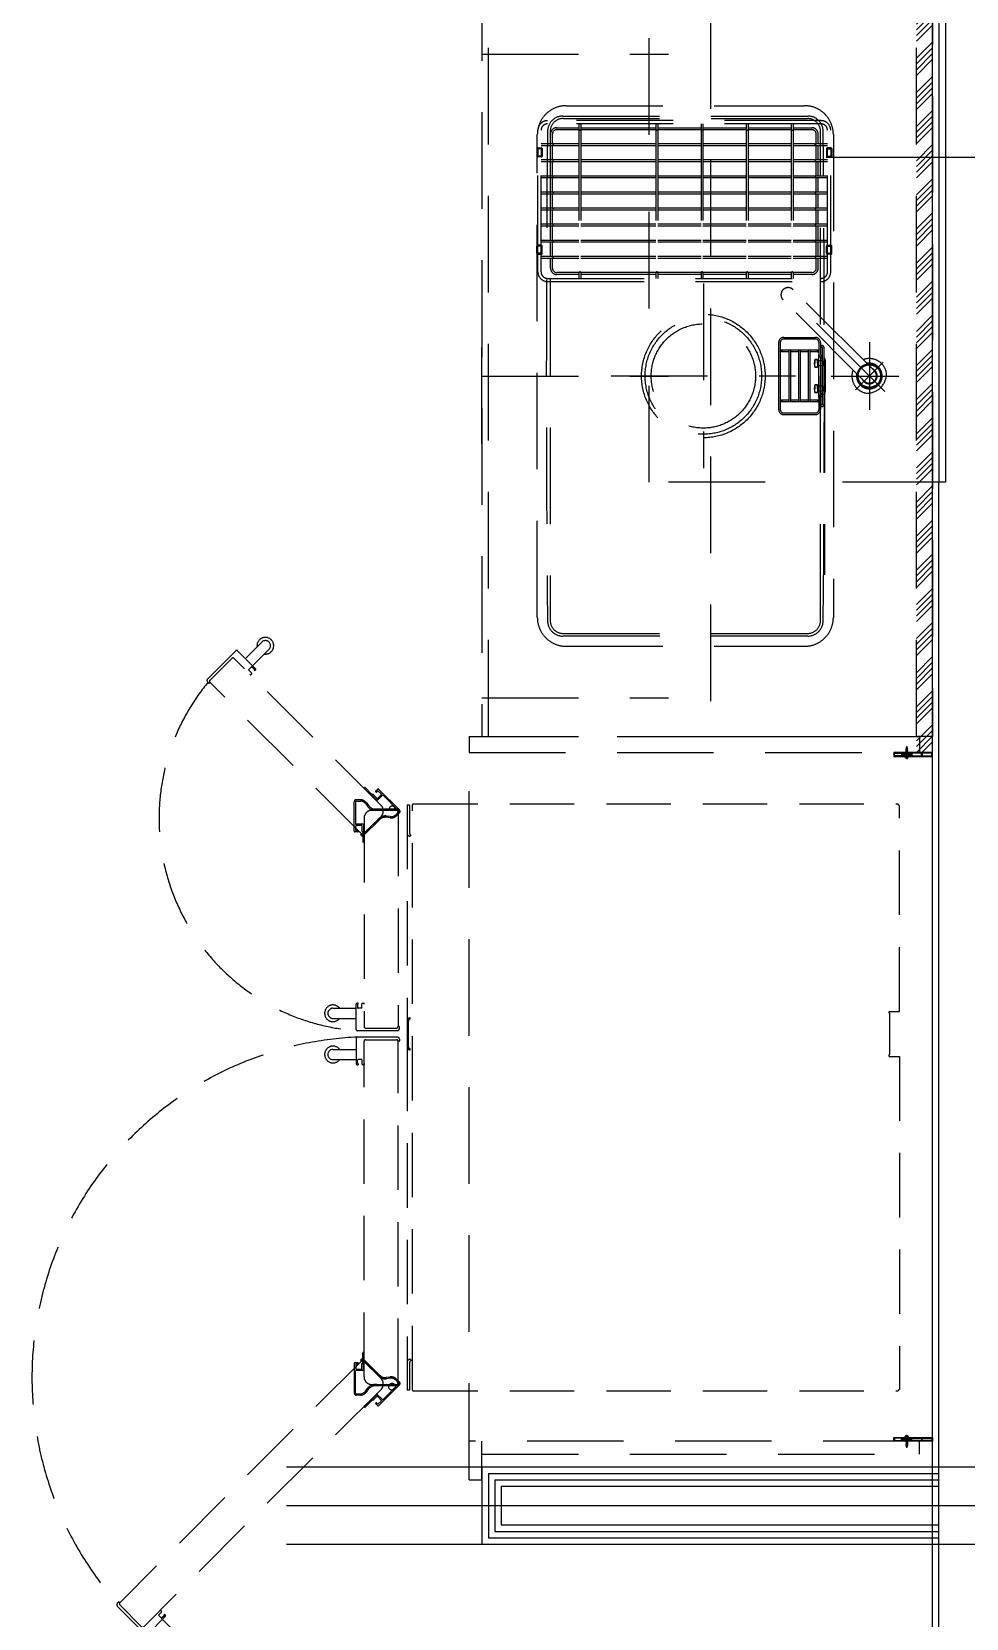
# Model space of a CAD drawing. Header units: millimetres. Extents: x 7294529 to 7346664, y 234399 to 276449.
# Drawn here: x 7304605 to 7306057, y 248739 to 251204 of the extents above; entities that cross this region are included whole.
import ezdxf
from ezdxf.xclip import XClip

# ---------------------------------------------------------------- set-up
doc = ezdxf.new("R2010")
doc.units = ezdxf.units.MM
doc.header["$LTSCALE"] = 100
doc.header["$XCLIPFRAME"] = 2
for name, pattern in [('C-303-L-TF_39B+59C$0$CEN', [62, 60, -1, 0, -1]), ('ST-DASH', [2.7, 1.5, -1.2]), ('U-39B-EX$0$( Hidden )', [0.375, 0.25, -0.125]), ('U-39B-EX$0$CEN', [62, 60, -1, 0, -1]), ('U-39B-EX$0$HID', [2.3, 1.5, -0.8])]:
    doc.linetypes.add(name, pattern=pattern)
for name, color, linetype in [('BP', 7, 'Continuous'), ('C-303-L-TF_39B+59C$0$CEN', 1, 'C-303-L-TF_39B+59C$0$CEN'), ('U-39B-EX$0$CEN', 1, 'U-39B-EX$0$CEN'), ('U-39B-EX$0$CON', 2, 'Continuous'), ('U-39B-EX$0$F-주방가구', 6, 'Continuous'), ('U-39B-EX$0$FIN', 5, 'Continuous'), ('U-39B-EX$0$FUR_미설치가구', 8, 'U-39B-EX$0$HID'), ('U-39B-EX$0$INSUL_line', 8, 'Continuous'), ('결로방지', 4, 'ST-DASH')]:
    doc.layers.add(name, color=color, linetype=linetype)
doc.layers.add('U-39B-EX$0$MC', color=152, linetype='Continuous', plot=False)

# ---------------------------------------------------------------- blocks, each defined once
blk = doc.blocks.new('U-39B-EX$0$냉장고장_1')
at = {"layer": 'U-39B-EX$0$FUR_미설치가구', "linetype": 'U-39B-EX$0$HID'}
h = blk.add_hatch(dxfattribs=at)
h.set_pattern_fill('ANSI31', color=256, scale=0.1)
h.set_pattern_definition([(45, (-228668.6153, 127817.1175), (-0.22450640303, 0.22450640303), [])])
h.paths.add_polyline_path([(720, -31), (720, -25), (660, -25), (660, -31)])
h.paths.add_polyline_path([(672, -30), (661, -30), (661, -26), (672, -26)], flags=16)
h.paths.add_polyline_path([(688, -26), (703, -26), (703, -30), (688, -30)], flags=16)
h.paths.add_polyline_path([(704, -26), (719, -26), (719, -30), (704, -30)], flags=16)
h = blk.add_hatch(dxfattribs=at)
h.set_pattern_fill('ANSI31', color=256, scale=0.1)
h.set_pattern_definition([(45, (-362969.9682, -448381.24363), (-0.22450640303, 0.22450640303), [])])
h.paths.add_polyline_path([(660, -1089), (660, -1095), (720, -1095), (720, -1089)])
h.paths.add_polyline_path([(672, -1094), (661, -1094), (661, -1090), (672, -1090)], flags=16)
h.paths.add_polyline_path([(688, -1090), (703, -1090), (703, -1094), (688, -1094)], flags=16)
h.paths.add_polyline_path([(704, -1090), (719, -1090), (719, -1094), (704, -1094)], flags=16)
for p, q in [((0, 0), (700, 0)), ((0, 0), (0, -25)), ((700, 0), (700, -25)), ((678.5, -20.8), (681.6, -19.8)), ((679, -20.3), (678.5, -20.8)), ((678.5, -21.7), (681.5, -20.7)), ((678.5, -20.8), (679, -20.9)), ((679, -21.2), (678.5, -21.7)), ((678.5, -22.5), (681.5, -21.6)), ((678.5, -21.7), (679, -21.8)), ((679, -22.1), (678.5, -22.5)), ((678.5, -22.5), (679, -22.7)), ((678.5, -23.5), (681.5, -22.5)), ((679, -23), (678.5, -23.5)), ((678.5, -23.5), (679, -23.6)), ((678.5, -24.4), (681.5, -23.5)), ((679, -23.9), (678.5, -24.4)), ((678.5, -24.4), (679, -24.5)), ((678.5, -25.4), (681.5, -24.4)), ((678.6, -18.9), (681.3, -18)), ((679.1, -18.5), (678.6, -18.9)), ((678.6, -18.9), (679.1, -19.1)), ((678.6, -19.8), (681.6, -18.9)), ((679.1, -19.4), (678.6, -19.8)), ((678.6, -19.8), (679, -20)), ((678.9, -18.1), (681, -17.1)), ((679.4, -17.6), (678.9, -18.1)), ((678.9, -18.1), (679.2, -18.2)), ((679, -20.9), (681, -20.3)), ((679, -21.2), (681, -20.6)), ((679, -21.2), (679, -20.9)), ((679, -21.8), (681, -21.2)), ((679, -22.1), (681, -21.4)), ((679, -22.1), (679, -21.8)), ((679, -22.7), (681, -22)), ((679, -23), (681, -22.4)), ((679, -23), (679, -22.7)), ((679, -23.6), (681, -23)), ((679, -23.9), (681, -23.3)), ((679, -23.9), (679, -23.6)), ((679, -24.5), (681, -23.9)), ((679, -24.9), (681, -24.3)), ((679, -24.9), (679, -24.5)), ((679.1, -18.5), (680.8, -17.8)), ((679.2, -18.2), (679.1, -18.5)), ((679.1, -19.1), (681.1, -18.4)), ((679.1, -18.8), (679.1, -18.5)), ((679.1, -19.4), (681.1, -18.7)), ((679.1, -19.4), (679.1, -19.1)), ((679, -20), (681.1, -19.3)), ((679, -20.3), (681.1, -19.7)), ((679, -20.3), (679, -20)), ((679.2, -17.2), (680.6, -16.3)), ((679.6, -16.8), (679.2, -17.2)), ((679.2, -17.2), (679.5, -17.3)), ((679.2, -18.2), (680.7, -17.5)), ((679.4, -17.6), (680.5, -16.9)), ((679.5, -17.3), (679.4, -17.6)), ((679.5, -17.3), (680.3, -16.7)), ((679.6, -16.8), (680.1, -16.1)), ((680.1, -16), (679.9, -16.4)), ((680.1, -15), (680, -35)), ((680.1, -16), (680.1, -16.1)), ((680.1, -16.1), (680.6, -16.3)), ((680.6, -16.3), (680.3, -16.7)), ((680.3, -16.7), (680.5, -17)), ((680.5, -16.9), (681, -17.1)), ((681, -17.1), (680.7, -17.5)), ((680.7, -17.6), (680.8, -17.8)), ((680.8, -17.8), (681.3, -18)), ((681, -20.6), (681, -20.3)), ((681, -20.6), (681.5, -20.7)), ((681.5, -20.7), (681, -21.2)), ((681, -21.4), (681, -21.2)), ((681, -21.4), (681.5, -21.6)), ((681.5, -21.6), (681, -22)), ((681, -22.4), (681, -22)), ((681, -22.4), (681.5, -22.5)), ((681.5, -22.5), (681, -23)), ((681, -23.3), (681, -23)), ((681, -23.3), (681.5, -23.5)), ((681.5, -23.5), (681, -23.9)), ((681, -24.3), (681, -23.9)), ((681, -24.3), (681.5, -24.4)), ((681.5, -24.4), (681, -24.9)), ((681.3, -18), (681.1, -18.4)), ((681.1, -18.7), (681.1, -18.4)), ((681.1, -18.7), (681.6, -18.9)), ((681.6, -18.9), (681.1, -19.3)), ((681.1, -19.7), (681.1, -19.3)), ((681.1, -19.7), (681.6, -19.8)), ((681.6, -19.8), (681, -20.3)), ((0, -25), (700, -25)), ((0, -1155), (0, -25)), ((676.5, -31.3), (676.5, -31)), ((683.5, -31), (676.5, -31)), ((683.3, -31.5), (676.7, -31.5)), ((679, -24.9), (678.5, -25.4)), ((678.5, -25.4), (679, -25.5)), ((678.5, -26.3), (681.5, -25.4)), ((679, -25.9), (678.5, -26.3)), ((678.5, -26.3), (679, -26.5)), ((678.5, -27.3), (681.5, -26.3)), ((679, -26.8), (678.5, -27.3)), ((678.5, -27.3), (679, -27.4)), ((678.5, -28.2), (681.5, -27.3)), ((679, -27.8), (678.5, -28.2)), ((678.5, -28.2), (679, -28.4)), ((681.5, -28.5), (678.5, -28.5)), ((678.5, -31), (678.5, -28.5)), ((679, -25.5), (681, -24.9)), ((679, -25.9), (681, -25.2)), ((679, -25.9), (679, -25.5)), ((679, -26.5), (681, -25.8)), ((679, -26.8), (681, -26.2)), ((679, -26.8), (679, -26.5)), ((679, -27.4), (681, -26.8)), ((679, -27.8), (681, -27.1)), ((679, -27.8), (679, -27.4)), ((679, -28.4), (681, -27.7)), ((679, -28.5), (681, -27.9)), ((679, -28.5), (679, -28.4)), ((680.2, -32.8), (679.8, -32.8)), ((679.8, -33.5), (679.8, -32.8)), ((680, -28.5), (681.5, -28)), ((680.2, -33.5), (680.2, -32.8)), ((681, -25.2), (681, -24.9)), ((681, -25.2), (681.5, -25.4)), ((681.5, -25.4), (681, -25.8)), ((681, -26.2), (681, -25.8)), ((681, -26.2), (681.5, -26.3)), ((681.5, -26.3), (681, -26.8)), ((681, -27.1), (681, -26.8)), ((681, -27.1), (681.5, -27.3)), ((681.5, -27.3), (681, -27.7)), ((681, -27.9), (681, -27.7)), ((681, -27.9), (681.5, -28)), ((681.5, -28), (681, -28.5)), ((681, -28.5), (681, -28.5)), ((681.5, -31), (681.5, -28.5)), ((683.5, -31.3), (683.5, -31)), ((700, -1095), (0, -1095)), ((20, -1155), (20, -1095)), ((676.5, -1088.7), (676.5, -1089)), ((683.5, -1089), (676.5, -1089)), ((683.3, -1088.5), (676.7, -1088.5)), ((678.5, -1089), (678.5, -1091.5)), ((681.5, -1091.5), (678.5, -1091.5)), ((678.5, -1091.8), (679, -1091.6)), ((679, -1092.2), (678.5, -1091.8)), ((678.5, -1091.8), (681.5, -1092.7)), ((678.5, -1092.7), (679, -1092.6)), ((679, -1093.2), (678.5, -1092.7)), ((678.5, -1092.7), (681.5, -1093.7)), ((678.5, -1093.7), (679, -1093.5)), ((679, -1094.1), (678.5, -1093.7)), ((678.5, -1093.7), (681.5, -1094.6)), ((678.5, -1094.6), (679, -1094.5)), ((679, -1095.1), (678.5, -1094.6)), ((678.5, -1094.6), (681.5, -1095.6)), ((678.5, -1095.6), (679, -1095.5)), ((679, -1096.1), (678.5, -1095.6)), ((678.5, -1095.6), (681.5, -1096.5)), ((678.5, -1096.5), (679, -1096.4)), ((679, -1097), (678.5, -1096.5)), ((678.5, -1096.5), (681.5, -1097.5)), ((678.5, -1097.5), (679, -1097.3)), ((679, -1097.9), (678.5, -1097.5)), ((678.5, -1097.5), (681.5, -1098.4)), ((678.5, -1098.3), (679, -1098.2)), ((679, -1098.8), (678.5, -1098.3)), ((678.5, -1098.3), (681.5, -1099.3)), ((678.5, -1099.2), (679, -1099.1)), ((679, -1099.7), (678.5, -1099.2)), ((678.5, -1099.2), (681.5, -1100.2)), ((678.5, -1100.2), (679, -1100)), ((679, -1100.6), (678.5, -1100.2)), ((678.5, -1100.2), (681.5, -1101.1)), ((678.5, -1101.1), (679, -1100.9)), ((679, -1101.5), (678.5, -1101.1)), ((678.5, -1101.1), (681.3, -1102)), ((678.9, -1101.9), (679.2, -1101.8)), ((679.4, -1102.4), (678.9, -1101.9)), ((678.9, -1101.9), (681, -1102.9)), ((679, -1091.5), (681, -1092.1)), ((679, -1091.5), (679, -1091.6)), ((679, -1091.6), (681, -1092.3)), ((679, -1092.2), (679, -1092.6)), ((679, -1092.2), (681, -1092.9)), ((679, -1092.6), (681, -1093.2)), ((679, -1093.2), (679, -1093.5)), ((679, -1093.2), (681, -1093.8)), ((679, -1093.5), (681, -1094.2)), ((679, -1094.1), (679, -1094.5)), ((679, -1094.1), (681, -1094.8)), ((679, -1094.5), (681, -1095.1)), ((679, -1095.1), (679, -1095.5)), ((679, -1095.1), (681, -1095.7)), ((679, -1095.5), (681, -1096.1)), ((679, -1096.1), (679, -1096.4)), ((679, -1096.1), (681, -1096.7)), ((679, -1096.4), (681, -1097)), ((679, -1097), (679, -1097.3)), ((679, -1097), (681, -1097.6)), ((679, -1097.3), (681, -1098)), ((679, -1097.9), (681, -1098.6)), ((679, -1097.9), (679, -1098.2)), ((679, -1098.2), (681, -1098.8)), ((679, -1098.8), (679, -1099.1)), ((679, -1098.8), (681, -1099.4)), ((679, -1099.1), (681, -1099.7)), ((679, -1099.7), (679, -1100)), ((679, -1099.7), (681, -1100.3)), ((679, -1100), (681, -1100.7)), ((679, -1100.6), (679, -1100.9)), ((679, -1100.6), (681, -1101.3)), ((679, -1100.9), (681, -1101.6)), ((679, -1101.2), (679, -1101.5)), ((679.2, -1101.8), (679, -1101.5)), ((679, -1101.5), (680.8, -1102.2)), ((679.2, -1101.8), (680.7, -1102.5)), ((679.2, -1102.8), (679.5, -1102.7)), ((679.6, -1103.2), (679.2, -1102.8)), ((679.2, -1102.8), (680.6, -1103.7)), ((679.5, -1102.7), (679.4, -1102.4)), ((679.4, -1102.4), (680.5, -1103.1)), ((679.5, -1102.7), (680.3, -1103.3)), ((679.6, -1103.2), (680.1, -1103.9)), ((679.8, -1086.5), (679.8, -1087.2)), ((680.2, -1087.2), (679.8, -1087.2)), ((680.1, -1104), (679.9, -1103.6)), ((680.1, -1105), (680, -1085)), ((680, -1091.5), (681.5, -1092)), ((680.1, -1103.9), (680.6, -1103.7)), ((680.1, -1104), (680.1, -1103.9)), ((680.2, -1086.5), (680.2, -1087.2)), ((680.3, -1103.3), (680.4, -1103)), ((680.6, -1103.7), (680.3, -1103.3)), ((680.5, -1103.1), (681, -1102.9)), ((680.7, -1102.4), (680.8, -1102.2)), ((681, -1102.9), (680.7, -1102.5)), ((680.8, -1102.2), (681.3, -1102)), ((681.5, -1092), (681, -1091.5)), ((681, -1091.5), (681, -1091.5)), ((681, -1092.1), (681.5, -1092)), ((681, -1092.1), (681, -1092.3)), ((681.5, -1092.7), (681, -1092.3)), ((681, -1092.9), (681.5, -1092.7)), ((681, -1092.9), (681, -1093.2)), ((681.5, -1093.7), (681, -1093.2)), ((681, -1093.8), (681.5, -1093.7)), ((681, -1093.8), (681, -1094.2)), ((681.5, -1094.6), (681, -1094.2)), ((681, -1094.8), (681.5, -1094.6)), ((681, -1094.8), (681, -1095.1)), ((681.5, -1095.6), (681, -1095.1)), ((681, -1095.7), (681.5, -1095.6)), ((681, -1095.7), (681, -1096.1)), ((681.5, -1096.5), (681, -1096.1)), ((681, -1096.7), (681.5, -1096.5)), ((681, -1096.7), (681, -1097)), ((681.5, -1097.5), (681, -1097)), ((681, -1097.6), (681.5, -1097.5)), ((681, -1097.6), (681, -1098)), ((681.5, -1098.4), (681, -1098)), ((681, -1098.6), (681.5, -1098.4)), ((681, -1098.6), (681, -1098.8)), ((681.5, -1099.3), (681, -1098.8)), ((681, -1099.4), (681.5, -1099.3)), ((681, -1099.4), (681, -1099.7)), ((681.5, -1100.2), (681, -1099.7)), ((681, -1100.3), (681.5, -1100.2)), ((681, -1100.3), (681, -1100.7)), ((681.5, -1101.1), (681, -1100.7)), ((681, -1101.3), (681.5, -1101.1)), ((681, -1101.3), (681, -1101.6)), ((681.3, -1102), (681, -1101.6)), ((681.5, -1089), (681.5, -1091.5)), ((683.5, -1088.7), (683.5, -1089)), ((700, -1115), (700, -1095)), ((20, -1115), (700, -1115)), ((0, -1155), (20, -1155))]:
    blk.add_line(p, q, dxfattribs=at)
at = {"layer": 'U-39B-EX$0$FUR_미설치가구', "linetype": 'U-39B-EX$0$HID', "elevation": 0}
for points in [[(660, -31), (720, -31), (720, -25), (660, -25)], [(661, -26), (672, -26), (672, -30), (661, -30)], [(688, -30), (703, -30), (703, -26), (688, -26)], [(704, -30), (719, -30), (719, -26), (704, -26)], [(660, -1089), (720, -1089), (720, -1095), (660, -1095)], [(661, -1094), (672, -1094), (672, -1090), (661, -1090)], [(688, -1090), (703, -1090), (703, -1094), (688, -1094)], [(704, -1090), (719, -1090), (719, -1094), (704, -1094)]]:
    blk.add_lwpolyline(points, close=True, dxfattribs=at)
at = {"layer": 'U-39B-EX$0$FUR_미설치가구', "linetype": 'U-39B-EX$0$HID'}
for centre, radius, start, end in [((676.7, -31.3), 0.2, 179.766, 269.766), ((680, -30.3), 3.25, 202.3858, 337.1461), ((683.3, -31.3), 0.2, 269.766, 359.766), ((676.7, -1088.7), 0.2, 90.234, 180.234), ((680, -1089.7), 3.25, 22.8539, 157.6142), ((683.3, -1088.7), 0.2, 0.234, 90.234)]:
    blk.add_arc(centre, radius, start, end, dxfattribs=at)
blk = doc.blocks.new('U-39B-EX$0$냉장고_1')
at = {"layer": 'U-39B-EX$0$F-주방가구', "color": 8, "linetype": 'U-39B-EX$0$( Hidden )', "ltscale": 4}
for p, q in [((-991.1, 643.8), (-1016.5, 618.3)), ((-1075.3, 586.4), (-1031.4, 630.3)), ((-1037.6, 618.5), (-1071.4, 584.7)), ((-805.6, 390), (-1034.1, 618.5)), ((-1028.6, 630.3), (-1001, 602.8)), ((-979.8, 632.5), (-1005.2, 607)), ((-1011.5, 600.8), (-1007.4, 604.9)), ((-1011.5, 600.5), (-1006.7, 595.8)), ((-1009.7, 594.1), (-1008.3, 592.7)), ((-1006.9, 594.1), (-1007.9, 593)), ((-1006.7, 595.6), (-1006.9, 594.1)), ((-1002.4, 601.3), (-1006, 604.9)), ((-1002.8, 601), (-1002.4, 601.4)), ((-1002.8, 601), (-1002.7, 601)), ((-1002.8, 600.3), (-1001.8, 599.4)), ((-1001, 599.9), (-1001.6, 599.4)), ((-1075.3, 582.2), (-1073.2, 580.1)), ((-1072.5, 580.1), (-1071.8, 580.8)), ((-836.2, 345.9), (-1071.4, 581.1)), ((-847.3, 349.8), (-847.3, 395.8)), ((-845.3, 395.8), (-845.3, 361.3)), ((-837.8, 398.8), (-844.3, 398.8)), ((-844.3, 396.8), (-837.8, 396.8)), ((-831.9, 416.9), (-831.1, 417.6)), ((-822.2, 406.6), (-831.9, 416.2)), ((-820.9, 408.1), (-830.4, 417.6)), ((-819.6, 406.8), (-821, 408.2)), ((-820.8, 406), (-820.6, 406)), ((-812.8, 398.6), (-819.9, 405.7)), ((-818.1, 407), (-819.6, 406.8)), ((-811.6, 400.7), (-817.9, 406.9)), ((-813.6, 412.6), (-814.2, 412)), ((-813.3, 410.8), (-814.2, 411.7)), ((-813.6, 412.6), (-810.8, 415.4)), ((-812.5, 410.8), (-810.4, 412.9)), ((-812.5, 410.8), (-812.5, 410.8)), ((-812.1, 397.1), (-803.4, 405.8)), ((-811.3, 400.7), (-805.4, 406.6)), ((-810.4, 412.9), (-805.4, 408)), ((-809.4, 415.4), (-776.8, 382.9)), ((-778.3, 381.4), (-802.6, 405.8)), ((-805.6, 373), (-832.7, 345.9)), ((-832, 370.4), (-832, 46.5)), ((-829.8, 392.8), (-826.3, 388.1)), ((-828.2, 394), (-824.7, 389.2)), ((-820, 382.4), (-781.7, 382.4)), ((-779.7, 384.4), (-815.1, 384.4)), ((-812.7, 382.4), (-815, 382.4)), ((-808.2, 383.4), (-811.7, 383.4)), ((-807.7, 382.9), (-807.7, 382.7)), ((-807.5, 382.5), (-805.7, 382.5)), ((-805.7, 382.5), (-790.7, 382.5)), ((-791.6, 370.7), (-797.5, 371.5)), ((-791.4, 372.6), (-797.2, 373.5)), ((-790.7, 382.5), (-788.9, 382.5)), ((-788.7, 382.9), (-788.7, 382.7)), ((-784.7, 383.4), (-788.2, 383.4)), ((-783.7, 382.4), (-779.7, 382.4)), ((-778.3, 380), (-782.8, 375.4)), ((-781.4, 374), (-776.8, 378.6)), ((-779.2, 379.9), (-779.2, 381.9)), ((-779.2, 379.9), (-779.2, 46.5)), ((-777.2, 379.9), (-779.2, 379.9)), ((-777.2, 381.9), (-777.2, 379.9)), ((-765.2, 391.1), (-765.2, 35)), ((-765.2, 391.1), (-761.2, 391.1)), ((-761.2, 391.1), (-761.2, 346.7)), ((-756.7, -518.5), (-756.7, 391.1)), ((-755.5, 392.3), (-2.2, 392.3)), ((-2.2, 391.1), (-2.2, 392.3)), ((-2.2, 391.1), (-1.2, 391.1)), ((-1.2, 390.1), (-1.2, 391.1)), ((-1.2, 390.1), (0, 390.1)), ((0, 70), (0, 390.1)), ((-842.3, 348.8), (-846.3, 348.8)), ((-844.9, 350.8), (-844.9, 357.8)), ((-841.9, 350.8), (-844.9, 350.8)), ((-832.5, 360.8), (-844.8, 360.8)), ((-835.5, 358.8), (-843.9, 358.8)), ((-842.3, 348.8), (-841.5, 348.8)), ((-841.8, 350.8), (-841.9, 350.8)), ((-841.3, 350.3), (-841.3, 349)), ((-837.7, 344.5), (-836.2, 345.9)), ((-836.2, 345.9), (-834.8, 344.5)), ((-835.3, 358.6), (-835.3, 349.7)), ((-835.2, 349.6), (-834, 348.6)), ((-831.3, 347.4), (-834.1, 344.5)), ((-834, 348.6), (-834, 346.6)), ((-834, 346.8), (-834, 333.3)), ((-833, 359.3), (-833, 349.2)), ((-832.7, 343.1), (-807.7, 368.1)), ((-832.6, 348.4), (-832.7, 348.5)), ((-832, 347), (-832, 333.3)), ((-829.9, 347.4), (-827.4, 349.8)), ((-826.3, 352.2), (-827.5, 351)), ((-827.4, 350.5), (-827.5, 350.7)), ((-815.7, 362.8), (-826.3, 352.2)), ((-814.4, 364.1), (-815.7, 362.8)), ((-814, 364), (-814.1, 364.1)), ((-813.3, 364), (-810.8, 366.5)), ((-810.8, 367.9), (-809.1, 369.5)), ((-836.2, 343.1), (-837.7, 344.5)), ((-832.5, 332.8), (-833.5, 332.8)), ((-761.3, 342.2), (-758.8, 343.8)), ((-880.3, 75), (-844.3, 75)), ((-844.3, 42), (-844.3, 81)), ((-842.3, 83), (-841.5, 83)), ((-841.8, 81), (-842.3, 81)), ((-842.3, 81), (-842.3, 76)), ((-841.8, 81), (-841.9, 81)), ((-841.3, 81.5), (-841.3, 82.8)), ((-835.5, 75), (-841.3, 75)), ((-835.3, 75.2), (-835.3, 81.9)), ((-835.2, 82.1), (-834, 83)), ((-834, 83), (-832.5, 83)), ((-832, 81), (-832, 83)), ((-880.3, 59), (-844.3, 59)), ((-763.2, 35), (-763.2, 55)), ((-760.2, 58), (-760.2, 60)), ((-16.2, 67), (-16.2, 70)), ((-16.2, 70), (0, 70)), ((-16.2, 67), (-15, 67)), ((-15, 3), (-15, 67)), ((-844.3, 28), (-844.3, -11)), ((-780.2, 40), (-842.3, 40)), ((-780.2, 30), (-842.3, 30)), ((-829.5, 44), (-781.7, 44)), ((-829.5, 26), (-781.7, 26)), ((-777.7, 46.5), (-778.7, 46.5)), ((-777.2, 43), (-777.2, 46)), ((-777.2, 27), (-777.2, 24)), ((-763.2, 35), (-765.2, 35)), ((-765.2, 35), (-765.2, 15)), ((-763.2, 15), (-763.2, 35)), ((-880.3, 11), (-844.3, 11)), ((-832, -497.8), (-832, 23.5)), ((-779.2, -507.3), (-779.2, 23.5)), ((-777.7, 23.5), (-778.7, 23.5)), ((-765.2, 15), (-765.2, -518.5)), ((-760.2, 10), (-760.2, 12)), ((-16.2, 0), (-16.2, 3)), ((-16.2, 3), (-15, 3)), ((-16.2, 0), (0, 0)), ((0, 0), (0, -517.5)), ((-880.3, -5), (-844.3, -5)), ((-842.3, -11), (-842.3, -6)), ((-841.8, -11), (-842.3, -11)), ((-842.3, -13), (-841.5, -13)), ((-841.8, -11), (-841.9, -11)), ((-835.5, -5), (-841.3, -5)), ((-841.3, -11.5), (-841.3, -12.8)), ((-835.3, -5.2), (-835.3, -11.9)), ((-835.2, -12.1), (-834, -13)), ((-834, -13), (-832.5, -13)), ((-832, -11), (-832, -13)), ((-834, -474.2), (-834, -460.7)), ((-832.5, -460.2), (-833.5, -460.2)), ((-832, -474.4), (-832, -460.7)), ((-836.2, -473.3), (-1211.6, -848.7)), ((-847.3, -477.2), (-847.3, -523.2)), ((-842.3, -476.2), (-846.3, -476.2)), ((-845.3, -523.2), (-845.3, -488.7)), ((-844.9, -478.2), (-844.9, -485.2)), ((-841.9, -478.2), (-844.9, -478.2)), ((-832.5, -488.2), (-844.8, -488.2)), ((-835.5, -486.2), (-843.9, -486.2)), ((-842.3, -476.2), (-841.5, -476.2)), ((-841.8, -478.2), (-841.9, -478.2)), ((-841.3, -477.7), (-841.3, -476.4)), ((-836.2, -470.5), (-837.7, -471.9)), ((-837.7, -471.9), (-836.2, -473.3)), ((-836.2, -473.3), (-834.8, -471.9)), ((-835.3, -486), (-835.3, -477.1)), ((-835.2, -477), (-834, -476.1)), ((-831.3, -474.8), (-834.1, -471.9)), ((-834, -476.1), (-834, -474.1)), ((-833, -486.7), (-833, -476.6)), ((-832.7, -470.5), (-807.7, -495.5)), ((-805.6, -500.4), (-832.7, -473.3)), ((-832.6, -475.8), (-832.7, -475.9)), ((-829.9, -474.8), (-827.4, -477.2)), ((-827.4, -477.9), (-827.5, -478.1)), ((-826.3, -479.6), (-827.5, -478.4)), ((-815.7, -490.2), (-826.3, -479.6)), ((-814.4, -491.5), (-815.7, -490.2)), ((-814, -491.4), (-814.1, -491.5)), ((-813.3, -491.4), (-810.8, -493.9)), ((-761.2, -475.4), (-761.2, -518.5)), ((-760.2, -470.5), (-758.2, -472.4)), ((-805.6, -517.4), (-1174.2, -886)), ((-829.8, -520.2), (-826.3, -515.4)), ((-828.2, -521.4), (-824.7, -516.6)), ((-820, -509.8), (-781.7, -509.8)), ((-779.7, -511.8), (-815.1, -511.8)), ((-812.7, -509.8), (-815, -509.8)), ((-808.2, -510.8), (-811.7, -510.8)), ((-810.8, -495.3), (-809.1, -496.9)), ((-809.4, -542.8), (-776.8, -510.3)), ((-807.7, -510.3), (-807.7, -510.1)), ((-807.5, -509.9), (-805.7, -509.9)), ((-805.7, -509.9), (-790.7, -509.9)), ((-778.3, -508.8), (-802.6, -533.2)), ((-791.6, -498.1), (-797.5, -498.9)), ((-791.4, -500), (-797.2, -500.9)), ((-790.7, -509.9), (-788.9, -509.9)), ((-788.7, -510.3), (-788.7, -510.1)), ((-784.7, -510.8), (-788.2, -510.8)), ((-783.7, -509.8), (-779.7, -509.8)), ((-778.3, -507.4), (-782.8, -502.8)), ((-781.4, -501.4), (-776.8, -506)), ((-779.2, -507.3), (-779.2, -509.3)), ((-777.2, -507.3), (-779.2, -507.3)), ((-777.2, -509.3), (-777.2, -507.3)), ((-1.2, -517.5), (0, -517.5)), ((-1.2, -518.5), (-1.2, -517.5)), ((-844.3, -524.2), (-837.8, -524.2)), ((-837.8, -526.2), (-844.3, -526.2)), ((-822.2, -534), (-831.9, -543.6)), ((-820.9, -535.5), (-830.4, -545)), ((-819.6, -534.2), (-821, -535.6)), ((-820.8, -533.4), (-820.6, -533.4)), ((-812.8, -526), (-819.9, -533.1)), ((-818.1, -534.4), (-819.6, -534.2)), ((-811.6, -528.1), (-817.9, -534.3)), ((-813.3, -538.2), (-814.2, -539.1)), ((-813.6, -540), (-814.2, -539.4)), ((-813.6, -540), (-810.8, -542.8)), ((-812.5, -538.2), (-810.4, -540.3)), ((-812.5, -538.2), (-812.5, -538.2)), ((-812.1, -524.5), (-803.4, -533.2)), ((-811.3, -528.1), (-805.4, -534)), ((-810.4, -540.3), (-805.4, -535.4)), ((-761.2, -518.5), (-765.2, -518.5)), ((-755.5, -519.7), (-2.2, -519.7)), ((-2.2, -518.5), (-2.2, -519.7)), ((-2.2, -518.5), (-1.2, -518.5)), ((-831.9, -544.3), (-831.1, -545)), ((-1215.5, -849.7), (-1213.3, -847.6)), ((-1215.5, -854), (-1171.5, -897.9)), ((-1212.6, -847.6), (-1211.9, -848.3)), ((-1177.8, -886), (-1211.6, -852.2)), ((-1149.8, -861.6), (-1148.4, -860.2)), ((-1147, -861.6), (-1148.1, -860.6)), ((-1146.8, -863.1), (-1147, -861.6)), ((-1168.7, -897.9), (-1141.1, -870.3)), ((-1131.2, -911.3), (-1156.7, -885.9)), ((-1151.6, -868.1), (-1146.9, -863.3)), ((-1151.6, -868.3), (-1147.5, -872.4)), ((-1142.6, -868.9), (-1146.1, -872.4)), ((-1119.9, -900), (-1145.4, -874.6)), ((-1142.9, -867.8), (-1142, -866.9)), ((-1142.9, -868.5), (-1142.6, -868.9)), ((-1142.9, -868.5), (-1142.9, -868.6)), ((-1141.1, -867.5), (-1141.7, -866.9))]:
    blk.add_line(p, q, dxfattribs=at)
for centre, radius in [((-788.4, 385.6), 3.75), ((-788.4, 385.6), 3.75), ((-788.4, -513.1), 5.3), ((-788.4, -513.1), 5.3)]:
    blk.add_circle(centre, radius, dxfattribs=at)
for centre, radius, start, end in [((-985.4, 638.1), 13, 262.9799, 187.0201), ((-985.4, 638.1), 8, 315, 135), ((-1035.9, 616.7), 2.5, 45, 135), ((-1030, 628.9), 2, 45, 135), ((-1011.3, 600.6), 0.2, 135, 225), ((-1008.3, 593.4), 0.5, 225, 315), ((-1006.7, 604.2), 1, 45, 135), ((-1006.9, 595.6), 0.2, 352.5686, 45), ((-1002.4, 600.6), 0.5, 135, 225), ((-1001.7, 599.5), 0.2, 225, 315), ((-1002.4, 601.4), 2, 315, 45), ((-819.7, 370.1), 330.9, 140.3392, 266.0839), ((-1073.2, 584.3), 3, 135, 225), ((-1072.8, 580.4), 0.5, 225, 315), ((-1069.7, 582.9), 2.5, 135, 225), ((-1072.1, 581.1), 0.5, 315, 45), ((-844.3, 395.8), 3, 90, 180), ((-844.3, 395.8), 1, 90, 180), ((-837.8, 386.8), 12, 36.6144, 90), ((-837.8, 386.8), 10, 36.6144, 90), ((-831.5, 416.6), 0.5, 135, 225), ((-830.8, 417.3), 0.5, 45, 135), ((-820.8, 408), 2, 225, 270), ((-820.6, 405), 1, 45, 90), ((-819.5, 407), 0.2, 225, 277.4314), ((-818, 406.8), 0.2, 45, 97.4314), ((-814, 411.8), 0.2, 135, 225), ((-812.9, 411.1), 0.5, 225, 315), ((-812.4, 397.5), 0.5, 135, 225), ((-813.1, 398.2), 0.5, 315, 45), ((-812.4, 397.5), 0.5, 225, 315), ((-811.5, 400.8), 0.2, 225, 315), ((-810.1, 414.7), 1, 45, 135), ((-806.1, 407.3), 1, 315, 45), ((-803, 405.5), 0.5, 45, 135), ((-820, 370.4), 12, 90, 180), ((-815.1, 396.4), 14, 216.6144, 256.2709), ((-815.1, 396.4), 12, 216.6144, 270), ((-815.1, 396.4), 14, 256.2709, 270), ((-812.7, 382.9), 0.5, 270, 0), ((-811.7, 382.9), 0.5, 90, 180), ((-799.2, 359.6), 14, 121.2709, 135), ((-808.2, 382.9), 0.5, 0, 90), ((-807.5, 382.7), 0.2, 180, 270), ((-799.2, 359.6), 12, 81.6144, 135), ((-799.2, 359.6), 14, 81.6144, 121.2709), ((-814.1, 381.5), 12, 315, 45), ((-789.9, 382.5), 12, 261.6144, 315), ((-789.9, 382.5), 10, 261.6144, 315), ((-788.9, 382.7), 0.2, 270, 0), ((-788.2, 382.9), 0.5, 90, 180), ((-784.7, 382.9), 0.5, 0, 90), ((-783.7, 382.9), 0.5, 180, 270), ((-781.7, 379.9), 2.5, 0, 90), ((-779.7, 381.9), 2.5, 0, 90), ((-779.7, 381.9), 0.5, 0, 90), ((-779, 380.7), 1, 315, 45), ((-779, 380.7), 3, 315, 45), ((-755.5, 391.1), 1.2, 90, 180), ((-846.3, 349.8), 1, 180, 270), ((-844.8, 361.3), 0.5, 180, 270), ((-843.9, 357.8), 1, 90, 180), ((-841.8, 350.3), 0.5, 0, 90), ((-841.5, 349), 0.2, 270, 0), ((-834.5, 347.7), 2.5, 225, 315), ((-835.5, 358.6), 0.2, 0, 90), ((-835.1, 349.7), 0.2, 180, 232.4314), ((-834.2, 348.6), 0.2, 0, 52.4314), ((-832.5, 359.3), 0.5, 90, 180), ((-832, 349.2), 1, 180, 225), ((-834, 347), 2, 0, 45), ((-832.5, 360.3), 0.5, 0, 90), ((-832.5, 360.3), 0.5, 270, 0), ((-830.9, 347), 0.5, 45, 135), ((-830.2, 347.7), 0.5, 225, 315), ((-827.4, 350.8), 0.2, 135, 225), ((-827.8, 350.2), 0.5, 315, 45), ((-814.2, 364), 0.2, 45, 135), ((-813.6, 364.3), 0.5, 225, 315), ((-810.4, 367.5), 0.5, 135, 225), ((-811.1, 366.8), 0.5, 315, 45), ((-760.2, 347.1), 5, 180, 257.8398), ((-758.2, 346.7), 3, 180, 258.0765), ((-834.5, 344.9), 2.5, 225, 315), ((-834.5, 344.9), 0.5, 225, 315), ((-833.5, 333.3), 0.5, 180, 270), ((-832.5, 333.3), 0.5, 270, 0), ((-880.3, 67), 13, 37.9799, 322.0201), ((-880.3, 67), 8, 90, 270), ((-842.3, 81), 2, 90, 180), ((-841.3, 76), 1, 180, 270), ((-841.8, 81.5), 0.5, 270, 0), ((-841.5, 82.8), 0.2, 0, 90), ((-835.5, 75.2), 0.2, 270, 0), ((-835.1, 81.9), 0.2, 127.5686, 180), ((-832.5, 82.5), 0.5, 0, 90), ((-760.2, 55), 5, 90.5, 180), ((-760.2, 55), 3, 90.5, 180), ((-818.3, -499.2), 529.8, 92.5993, 221.4294), ((-842.3, 42), 2, 180, 270), ((-842.3, 28), 2, 90, 180), ((-829.5, 46.5), 2.5, 180, 270), ((-829.5, 23.5), 2.5, 90, 180), ((-781.7, 46.5), 2.5, 270, 0), ((-781.7, 23.5), 2.5, 0, 90), ((-780.2, 43), 3, 270, 0), ((-780.2, 27), 3, 0, 90), ((-778.7, 46), 0.5, 90, 180), ((-777.7, 46), 0.5, 0, 90), ((-880.3, 3), 13, 37.9799, 322.0201), ((-880.3, 3), 8, 90, 270), ((-778.7, 24), 0.5, 180, 270), ((-777.7, 24), 0.5, 270, 0), ((-760.2, 15), 5, 180, 269.5), ((-760.2, 15), 3, 180, 269.5), ((-842.3, -11), 2, 180, 270), ((-841.3, -6), 1, 90, 180), ((-841.8, -11.5), 0.5, 0, 90), ((-841.5, -12.8), 0.2, 270, 0), ((-835.5, -5.2), 0.2, 0, 90), ((-835.1, -11.9), 0.2, 180, 232.4314), ((-832.5, -12.5), 0.5, 270, 0), ((-833.5, -460.7), 0.5, 90, 180), ((-832.5, -460.7), 0.5, 0, 90), ((-846.3, -477.2), 1, 90, 180), ((-844.8, -488.7), 0.5, 90, 180), ((-843.9, -485.2), 1, 180, 270), ((-841.8, -477.7), 0.5, 270, 0), ((-841.5, -476.4), 0.2, 0, 90), ((-834.5, -472.3), 2.5, 45, 135), ((-834.5, -475.1), 2.5, 45, 135), ((-835.5, -486), 0.2, 270, 0), ((-835.1, -477.1), 0.2, 127.5686, 180), ((-834.5, -472.3), 0.5, 45, 135), ((-834.2, -476), 0.2, 307.5686, 0), ((-832, -476.6), 1, 135, 180), ((-832.5, -486.7), 0.5, 180, 270), ((-834, -474.4), 2, 315, 0), ((-832.5, -487.7), 0.5, 0, 90), ((-832.5, -487.7), 0.5, 270, 0), ((-830.9, -474.4), 0.5, 225, 315), ((-830.2, -475.1), 0.5, 45, 135), ((-827.4, -478.2), 0.2, 135, 225), ((-827.8, -477.6), 0.5, 315, 45), ((-814.2, -491.4), 0.2, 225, 315), ((-813.6, -491.7), 0.5, 45, 135), ((-760.2, -475.5), 5, 90.5, 180), ((-758.2, -475.4), 3, 90.5, 180), ((-820, -497.8), 12, 180, 270), ((-815.1, -523.8), 14, 103.7291, 143.3856), ((-815.1, -523.8), 12, 90, 143.3856), ((-815.1, -523.8), 14, 90, 103.7291), ((-812.7, -510.3), 0.5, 0, 90), ((-811.7, -510.3), 0.5, 180, 270), ((-810.4, -494.9), 0.5, 135, 225), ((-811.1, -494.2), 0.5, 315, 45), ((-799.2, -487), 14, 225, 238.7291), ((-808.2, -510.3), 0.5, 270, 0), ((-799.2, -487), 12, 225, 278.3856), ((-807.5, -510.1), 0.2, 90, 180), ((-799.2, -487), 14, 238.7291, 278.3856), ((-814.1, -508.9), 12, 315, 45), ((-789.9, -509.9), 12, 45, 98.3856), ((-789.9, -509.9), 10, 45, 98.3856), ((-788.9, -510.1), 0.2, 0, 90), ((-788.2, -510.3), 0.5, 180, 270), ((-784.7, -510.3), 0.5, 270, 0), ((-783.7, -510.3), 0.5, 90, 180), ((-781.7, -507.3), 2.5, 270, 0), ((-779.7, -509.3), 0.5, 270, 0), ((-779.7, -509.3), 2.5, 270, 0), ((-779, -508.1), 1, 315, 45), ((-779, -508.1), 3, 315, 45), ((-844.3, -523.2), 3, 180, 270), ((-844.3, -523.2), 1, 180, 270), ((-837.8, -514.2), 10, 270, 323.3856), ((-837.8, -514.2), 12, 270, 323.3856), ((-820.8, -535.4), 2, 90, 135), ((-820.6, -532.4), 1, 270, 315), ((-819.5, -534.4), 0.2, 82.5686, 135), ((-818, -534.2), 0.2, 262.5686, 315), ((-814, -539.2), 0.2, 135, 225), ((-812.9, -538.5), 0.5, 45, 135), ((-812.4, -524.9), 0.5, 135, 225), ((-812.4, -524.9), 0.5, 45, 135), ((-813.1, -525.6), 0.5, 315, 45), ((-811.5, -528.2), 0.2, 45, 135), ((-806.1, -534.7), 1, 315, 45), ((-803, -532.9), 0.5, 225, 315), ((-755.5, -518.5), 1.2, 180, 270), ((-831.5, -544), 0.5, 135, 225), ((-830.8, -544.7), 0.5, 225, 315), ((-810.1, -542.1), 1, 225, 315), ((-1213.3, -851.9), 3, 135, 225), ((-1213, -848), 0.5, 45, 135), ((-1209.8, -850.4), 2.5, 135, 225), ((-1212.3, -848.7), 0.5, 315, 45), ((-1148.4, -860.9), 0.5, 45, 135), ((-1176, -884.2), 2.5, 225, 315), ((-1151.5, -868.2), 0.2, 135, 225), ((-1146.8, -871.7), 1, 225, 315), ((-1147, -863.2), 0.2, 315, 7.4314), ((-1142.6, -868.2), 0.5, 135, 225), ((-1141.8, -867.1), 0.2, 45, 135), ((-1142.6, -868.9), 2, 315, 45), ((-1170.1, -896.5), 2, 225, 315), ((-1125.6, -905.7), 13, 172.9799, 97.0201), ((-1125.6, -905.7), 8, 225, 45)]:
    blk.add_arc(centre, radius, start, end, dxfattribs=at)
blk = doc.blocks.new('U-39B-EX$0$39B_주방가구_1')
at = {"layer": 'U-39B-EX$0$FUR_미설치가구', "linetype": 'U-39B-EX$0$HID'}
h = blk.add_hatch(dxfattribs=at)
h.set_pattern_fill('ANSI34', color=256, scale=50, angle=180)
h.set_pattern_definition([(225, (-475328.763, -1076637.795), (26.5165043, -26.5165043), []), (225, (-475337.602, -1076637.795), (26.5165043, -26.5165043), []), (225, (-475346.44, -1076637.795), (26.5165043, -26.5165043), []), (225, (-475355.28, -1076637.795), (26.5165043, -26.5165043), [])])
h.paths.add_polyline_path([(675, -25), (700, -25), (700, 2145), (0, 2145), (0, 2120), (675, 2120)])
for p, q in [((0, 1060), (290, 1060)), ((131, 980.1), (501, 980.1)), ((86.9, 721.8), (86.9, 941.8)), ((91.9, 721.8), (91.9, 941.8)), ((526.9, 956.8), (101.9, 956.8)), ((526.9, 951.8), (101.9, 951.8)), ((106, 940.1), (106, 180.1)), ((116.5, 945.9), (150.4, 945.9)), ((116.5, 942.9), (150.5, 942.9)), ((126, 960.1), (506, 960.1)), ((150.4, 951.8), (150.4, 711.8)), ((153.4, 951.8), (153.4, 711.8)), ((153.4, 945.9), (270.4, 945.9)), ((153.4, 942.9), (270.5, 942.9)), ((270.4, 951.8), (270.4, 711.8)), ((273.4, 951.8), (273.4, 711.8)), ((273.4, 945.9), (340.4, 945.9)), ((273.4, 942.9), (340.5, 942.9)), ((340.4, 951.8), (340.4, 711.8)), ((343.4, 951.8), (343.4, 711.8)), ((343.4, 945.9), (410.4, 945.9)), ((343.4, 942.9), (410.5, 942.9)), ((410.4, 951.8), (410.4, 711.8)), ((413.4, 951.8), (413.4, 711.8)), ((413.4, 945.9), (480.4, 945.9)), ((413.4, 942.9), (480.5, 942.9)), ((480.4, 951.8), (480.4, 711.8)), ((483.4, 951.8), (483.4, 711.8)), ((483.4, 945.9), (512.4, 945.9)), ((483.4, 942.9), (512.4, 942.9)), ((526, 180.1), (526, 940.1)), ((536.9, 721.8), (536.9, 941.8)), ((541.9, 721.8), (541.9, 941.8)), ((85.1, 912.9), (85.1, 901.9)), ((93.7, 912.9), (85.1, 912.9)), ((86, 185.1), (86, 935.1)), ((86.6, 914.4), (92.2, 914.4)), ((86.6, 914.4), (86.6, 900.4)), ((150.4, 920.8), (91.9, 920.8)), ((150.4, 917.8), (91.9, 917.8)), ((92.2, 914.4), (92.2, 900.4)), ((93.7, 912.9), (93.7, 901.9)), ((106.5, 920.8), (106.5, 935.9)), ((106.5, 895.8), (106.5, 917.8)), ((109.5, 920.8), (109.5, 935.9)), ((109.5, 895.8), (109.5, 917.8)), ((270.4, 920.8), (153.4, 920.8)), ((270.4, 917.8), (153.4, 917.8)), ((340.4, 920.8), (273.4, 920.8)), ((340.4, 917.8), (273.4, 917.8)), ((410.4, 920.8), (343.4, 920.8)), ((410.4, 917.8), (343.4, 917.8)), ((480.4, 920.8), (413.4, 920.8)), ((480.4, 917.8), (413.4, 917.8)), ((536.9, 920.8), (483.4, 920.8)), ((536.9, 917.8), (483.4, 917.8)), ((519.4, 919.3), (516.9, 919.3)), ((519.4, 920.8), (519.4, 935.9)), ((519.4, 895.8), (519.4, 917.8)), ((522.4, 920.8), (522.4, 935.9)), ((522.4, 895.8), (522.4, 917.8)), ((535.1, 912.9), (535.1, 901.9)), ((535.1, 912.9), (543.7, 912.9)), ((542.2, 914.4), (536.6, 914.4)), ((536.6, 914.4), (536.6, 900.4)), ((542.2, 914.4), (542.2, 900.4)), ((543.7, 912.9), (543.7, 901.9)), ((546, 935.1), (546, 185.1)), ((93.7, 901.9), (85.1, 901.9)), ((92.2, 900.4), (86.6, 900.4)), ((150.4, 895.8), (91.9, 895.8)), ((150.4, 892.8), (91.9, 892.8)), ((106.5, 870.8), (106.5, 892.8)), ((109.5, 870.8), (109.5, 892.8)), ((270.4, 895.8), (153.4, 895.8)), ((270.4, 892.8), (153.4, 892.8)), ((340.4, 895.8), (273.4, 895.8)), ((340.4, 892.8), (273.4, 892.8)), ((410.4, 895.8), (343.4, 895.8)), ((410.4, 892.8), (343.4, 892.8)), ((480.4, 895.8), (413.4, 895.8)), ((480.4, 892.8), (413.4, 892.8)), ((536.9, 895.8), (483.4, 895.8)), ((536.9, 892.8), (483.4, 892.8)), ((519.4, 870.8), (519.4, 892.8)), ((522.4, 870.8), (522.4, 892.8)), ((535.1, 901.9), (543.7, 901.9)), ((536.6, 900.4), (542.2, 900.4)), ((150.4, 870.8), (91.9, 870.8)), ((150.4, 867.8), (91.9, 867.8)), ((106.5, 845.8), (106.5, 867.8)), ((109.5, 845.8), (109.5, 867.8)), ((270.4, 870.8), (153.4, 870.8)), ((270.4, 867.8), (153.4, 867.8)), ((340.4, 870.8), (273.4, 870.8)), ((340.4, 867.8), (273.4, 867.8)), ((410.4, 870.8), (343.4, 870.8)), ((410.4, 867.8), (343.4, 867.8)), ((480.4, 870.8), (413.4, 870.8)), ((480.4, 867.8), (413.4, 867.8)), ((536.9, 870.8), (483.4, 870.8)), ((536.9, 867.8), (483.4, 867.8)), ((519.4, 845.8), (519.4, 867.8)), ((522.4, 845.8), (522.4, 867.8)), ((150.4, 845.8), (91.9, 845.8)), ((150.4, 842.8), (91.9, 842.8)), ((106.5, 820.8), (106.5, 842.8)), ((109.5, 820.8), (109.5, 842.8)), ((270.4, 845.8), (153.4, 845.8)), ((270.4, 842.8), (153.4, 842.8)), ((340.4, 845.8), (273.4, 845.8)), ((340.4, 842.8), (273.4, 842.8)), ((410.4, 845.8), (343.4, 845.8)), ((410.4, 842.8), (343.4, 842.8)), ((480.4, 845.8), (413.4, 845.8)), ((480.4, 842.8), (413.4, 842.8)), ((536.9, 845.8), (483.4, 845.8)), ((536.9, 842.8), (483.4, 842.8)), ((519.4, 820.8), (519.4, 842.8)), ((522.4, 820.8), (522.4, 842.8)), ((150.4, 820.8), (91.9, 820.8)), ((150.4, 817.8), (91.9, 817.8)), ((106.5, 795.8), (106.5, 817.8)), ((109.5, 795.8), (109.5, 817.8)), ((270.4, 820.8), (153.4, 820.8)), ((270.4, 817.8), (153.4, 817.8)), ((340.4, 820.8), (273.4, 820.8)), ((340.4, 817.8), (273.4, 817.8)), ((410.4, 820.8), (343.4, 820.8)), ((410.4, 817.8), (343.4, 817.8)), ((480.4, 820.8), (413.4, 820.8)), ((480.4, 817.8), (413.4, 817.8)), ((536.9, 820.8), (483.4, 820.8)), ((536.9, 817.8), (483.4, 817.8)), ((519.4, 795.8), (519.4, 817.8)), ((522.4, 795.8), (522.4, 817.8)), ((150.4, 795.8), (91.9, 795.8)), ((150.4, 792.8), (91.9, 792.8)), ((106.5, 770.8), (106.5, 792.8)), ((109.5, 770.8), (109.5, 792.8)), ((270.4, 795.8), (153.4, 795.8)), ((270.4, 792.8), (153.4, 792.8)), ((340.4, 795.8), (273.4, 795.8)), ((340.4, 792.8), (273.4, 792.8)), ((410.4, 795.8), (343.4, 795.8)), ((410.4, 792.8), (343.4, 792.8)), ((480.4, 795.8), (413.4, 795.8)), ((480.4, 792.8), (413.4, 792.8)), ((536.9, 795.8), (483.4, 795.8)), ((536.9, 792.8), (483.4, 792.8)), ((519.4, 770.8), (519.4, 792.8)), ((522.4, 770.8), (522.4, 792.8)), ((150.4, 770.8), (91.9, 770.8)), ((150.4, 767.8), (91.9, 767.8)), ((106.5, 745.8), (106.5, 767.8)), ((109.5, 745.8), (109.5, 767.8)), ((270.4, 770.8), (153.4, 770.8)), ((270.4, 767.8), (153.4, 767.8)), ((340.4, 770.8), (273.4, 770.8)), ((340.4, 767.8), (273.4, 767.8)), ((410.4, 770.8), (343.4, 770.8)), ((410.4, 767.8), (343.4, 767.8)), ((480.4, 770.8), (413.4, 770.8)), ((480.4, 767.8), (413.4, 767.8)), ((536.9, 770.8), (483.4, 770.8)), ((536.9, 767.8), (483.4, 767.8)), ((519.4, 745.8), (519.4, 767.8)), ((522.4, 745.8), (522.4, 767.8)), ((85.1, 750.7), (85.1, 761.7)), ((93.7, 761.7), (85.1, 761.7)), ((93.7, 750.7), (85.1, 750.7)), ((92.2, 763.2), (86.6, 763.2)), ((86.6, 749.2), (86.6, 763.2)), ((86.6, 749.2), (92.2, 749.2)), ((150.4, 745.8), (91.9, 745.8)), ((150.4, 742.8), (91.9, 742.8)), ((92.2, 749.2), (92.2, 763.2)), ((93.7, 750.7), (93.7, 761.7)), ((106.5, 727.7), (106.5, 742.8)), ((109.5, 727.7), (109.5, 742.8)), ((270.4, 745.8), (153.4, 745.8)), ((270.4, 742.8), (153.4, 742.8)), ((340.4, 745.8), (273.4, 745.8)), ((340.4, 742.8), (273.4, 742.8)), ((410.4, 745.8), (343.4, 745.8)), ((410.4, 742.8), (343.4, 742.8)), ((480.4, 745.8), (413.4, 745.8)), ((480.4, 742.8), (413.4, 742.8)), ((536.9, 745.8), (483.4, 745.8)), ((536.9, 742.8), (483.4, 742.8)), ((519.4, 727.7), (519.4, 742.8)), ((522.4, 727.7), (522.4, 742.8)), ((535.1, 750.7), (535.1, 761.7)), ((535.1, 761.7), (543.7, 761.7)), ((535.1, 750.7), (543.7, 750.7)), ((536.6, 763.2), (542.2, 763.2)), ((536.6, 749.2), (536.6, 763.2)), ((542.2, 749.2), (536.6, 749.2)), ((542.2, 749.2), (542.2, 763.2)), ((543.7, 750.7), (543.7, 761.7)), ((150.5, 720.7), (116.5, 720.7)), ((150.4, 717.7), (116.5, 717.7)), ((270.5, 720.7), (153.4, 720.7)), ((270.4, 717.7), (153.4, 717.7)), ((340.5, 720.7), (273.4, 720.7)), ((340.4, 717.7), (273.4, 717.7)), ((410.5, 720.7), (343.4, 720.7)), ((410.4, 717.7), (343.4, 717.7)), ((480.5, 720.7), (413.4, 720.7)), ((480.4, 717.7), (413.4, 717.7)), ((512.4, 720.7), (483.4, 720.7)), ((512.4, 717.7), (483.4, 717.7)), ((101.9, 711.8), (526.9, 711.8)), ((101.9, 706.8), (526.9, 706.8)), ((344, 703.6), (344, 416.7)), ((625.9, 536.1), (464, 698)), ((609.8, 567.9), (483.5, 694.2)), ((594.1, 552.2), (467.8, 678.5)), ((0, 454.5), (0, 665.5)), ((469, 620.1), (518, 620.1)), ((469, 617.6), (518, 617.6)), ((461, 612.1), (461, 508.1)), ((463.5, 612.1), (463.5, 508.1)), ((522.2, 600.1), (464.8, 600.1)), ((477.2, 597.6), (464.8, 597.6)), ((477.2, 520.1), (477.2, 600.1)), ((479.8, 520.1), (479.8, 600.1)), ((492.2, 597.6), (479.8, 597.6)), ((492.2, 520.1), (492.2, 600.1)), ((494.8, 520.1), (494.8, 600.1)), ((507.2, 597.6), (494.8, 597.6)), ((507.2, 520.1), (507.2, 600.1)), ((509.8, 520.1), (509.8, 600.1)), ((522.2, 597.6), (509.8, 597.6)), ((523.5, 612.1), (523.5, 593.5)), ((523.5, 526.8), (523.5, 593.5)), ((526, 612.1), (526, 593.5)), ((527.2, 607.6), (528.5, 607.6)), ((527.2, 605.1), (528, 605.1)), ((528.5, 604.6), (528.5, 515.6)), ((531, 605.1), (531, 515.1)), ((602, 612.5), (602, 507.5)), ((517.4, 585.7), (517.4, 579.9)), ((517.4, 574.1), (517.4, 579.9)), ((520.9, 585.9), (517.8, 585.9)), ((517.8, 585.9), (520.9, 585.9)), ((520.9, 573.9), (517.8, 573.9)), ((517.8, 573.9), (520.9, 573.9)), ((521.4, 579.9), (521.4, 585.4)), ((529.4, 583.9), (521.4, 583.9)), ((521.4, 579.9), (521.4, 574.4)), ((529.4, 575.9), (521.4, 575.9)), ((525.7, 589.3), (528.5, 587.5)), ((526, 589.1), (526, 531.1)), ((527.1, 591.4), (528.5, 590.5)), ((529.4, 579.9), (529.4, 583.9)), ((529.4, 579.9), (529.4, 575.9)), ((531, 588.8), (531.3, 588.6)), ((533.5, 584.5), (533.5, 535.8)), ((580.3, 538.4), (623.4, 581.5)), ((0, 560), (290, 560)), ((200.6, 560.1), (487.4, 560.1)), ((517.4, 546.2), (517.4, 540.4)), ((520.9, 546.4), (517.8, 546.4)), ((517.8, 546.4), (520.9, 546.4)), ((521.4, 540.4), (521.4, 545.9)), ((529.4, 544.4), (521.4, 544.4)), ((529.4, 540.4), (529.4, 544.4)), ((532, 560), (532, 251.2)), ((542.5, 560), (647.5, 560)), ((477.2, 522.6), (464.8, 522.6)), ((522.2, 520.1), (464.8, 520.1)), ((492.2, 522.6), (479.8, 522.6)), ((507.2, 522.6), (494.8, 522.6)), ((522.2, 522.6), (509.8, 522.6)), ((517.4, 534.6), (517.4, 540.4)), ((520.9, 534.4), (517.8, 534.4)), ((517.8, 534.4), (520.9, 534.4)), ((521.4, 540.4), (521.4, 534.9)), ((529.4, 536.4), (521.4, 536.4)), ((523.5, 526.8), (523.5, 508.1)), ((525.7, 531), (528.5, 532.8)), ((526, 526.8), (526, 508.1)), ((527.1, 528.9), (528.5, 529.8)), ((529.4, 540.4), (529.4, 536.4)), ((531, 531.5), (531.3, 531.7)), ((469, 502.6), (518, 502.6)), ((469, 500.1), (518, 500.1)), ((527.2, 515.1), (528, 515.1)), ((527.2, 512.6), (528.5, 512.6)), ((126, 160.1), (506, 160.1)), ((126, 160.1), (506, 160.1)), ((131, 140.1), (501, 140.1)), ((131, 140.1), (501, 140.1)), ((0, 60), (290, 60))]:
    blk.add_line(p, q, dxfattribs=at)
for points in [[(675, 0), (675, 2120), (0, 2120), (0, 2145), (700, 2145), (700, 0), (675, 0)], [(10, 0), (10, 2120)]]:
    blk.add_lwpolyline(points, dxfattribs=at)
for points in [[(675, 0), (675, 2120), (0, 2120), (0, 0)], [(675, 0), (675, 1125), (355, 1125), (355, 0)]]:
    blk.add_lwpolyline(points, close=True, dxfattribs=at)
blk.add_lwpolyline([(125.8, 156, -0.411495), (101.8, 179.8, -0.004767), (101.8, 940.2, -0.411495), (125.8, 964), (506.2, 964, -0.411495), (530.2, 940.2, -0.004767), (530.2, 179.8, -0.411495), (506.2, 156)], format="xyb", close=True, dxfattribs=at)
for centre, radius in [((344, 560.1), 96), ((344, 560.1), 90.5), ((344, 560.1), 81), ((464.8, 598.9), 1.25), ((602, 560), 19), ((602, 560), 17.5), ((464.8, 521.4), 1.25)]:
    blk.add_circle(centre, radius, dxfattribs=at)
for centre, radius, start, end in [((131, 935.1), 45, 90, 180), ((501, 935.1), 45, 0, 90), ((101.9, 941.8), 15, 90, 180), ((101.9, 941.8), 10, 90, 180), ((126, 940.1), 20, 90, 180), ((116.5, 935.9), 10, 90, 180), ((116.5, 935.9), 7, 90, 180), ((151.9, 943.3), 1.5, 180, 0), ((271.9, 943.3), 1.5, 180, 0), ((341.9, 943.3), 1.5, 180, 0), ((411.9, 943.3), 1.5, 180, 0), ((481.9, 943.3), 1.5, 180, 0), ((506, 940.1), 20, 0, 90), ((512.4, 935.9), 10, 0, 90), ((512.4, 935.9), 7, 0, 90), ((526.9, 941.8), 15, 0, 90), ((526.9, 941.8), 10, 0, 90), ((86.6, 912.9), 1.5, 90, 180), ((92.2, 912.9), 1.5, 0, 90), ((109.4, 919.3), 1.5, 270, 90), ((519.4, 919.3), 1.5, 90, 270), ((536.6, 912.9), 1.5, 90, 180), ((542.2, 912.9), 1.5, 0, 90), ((86.6, 901.9), 1.5, 180, 270), ((92.2, 901.9), 1.5, 270, 0), ((109.4, 894.3), 1.5, 270, 90), ((519.4, 894.3), 1.5, 90, 270), ((536.6, 901.9), 1.5, 180, 270), ((542.2, 901.9), 1.5, 270, 0), ((109.4, 869.3), 1.5, 270, 90), ((519.4, 869.3), 1.5, 90, 270), ((109.4, 844.3), 1.5, 270, 90), ((519.4, 844.3), 1.5, 90, 270), ((109.4, 819.3), 1.5, 270, 90), ((519.4, 819.3), 1.5, 90, 270), ((109.4, 794.3), 1.5, 270, 90), ((519.4, 794.3), 1.5, 90, 270), ((109.4, 769.3), 1.5, 270, 90), ((519.4, 769.3), 1.5, 90, 270), ((86.6, 761.7), 1.5, 90, 180), ((86.6, 750.7), 1.5, 180, 270), ((92.2, 761.7), 1.5, 0, 90), ((92.2, 750.7), 1.5, 270, 0), ((109.4, 744.3), 1.5, 270, 90), ((519.4, 744.3), 1.5, 90, 270), ((536.6, 761.7), 1.5, 90, 180), ((536.6, 750.7), 1.5, 180, 270), ((542.2, 761.7), 1.5, 0, 90), ((542.2, 750.7), 1.5, 270, 0), ((101.9, 721.8), 15, 180, 270), ((101.9, 721.8), 10, 180, 270), ((116.5, 727.7), 10, 180, 270), ((116.5, 727.7), 7, 180, 270), ((151.9, 720.3), 1.5, 0, 180), ((271.9, 720.3), 1.5, 0, 180), ((341.9, 720.3), 1.5, 0, 180), ((411.9, 720.3), 1.5, 0, 180), ((481.9, 720.3), 1.5, 0, 180), ((512.4, 727.7), 10, 270, 0), ((512.4, 727.7), 7, 270, 0), ((526.9, 721.8), 15, 270, 0), ((526.9, 721.8), 10, 270, 0), ((475.7, 686.3), 11.1, 45, 225), ((469, 612.1), 8, 90, 180), ((469, 612.1), 5.5, 90, 180), ((518, 612.1), 8, 0, 90), ((518, 612.1), 5.5, 0, 90), ((522.2, 598.9), 1.25, 90, 270), ((522.2, 598.9), 1.25, 270, 90), ((528.5, 593.5), 5, 180, 236.3099), ((527.2, 606.4), 1.25, 90, 270), ((528.5, 593.5), 2.5, 180, 236.3099), ((528, 604.6), 0.5, 0, 90), ((528.5, 605.1), 2.5, 0, 90), ((534.8, 579.9), 18.4, 161.7251, 179.9278), ((534.8, 579.9), 18.4, 180.0722, 198.2749), ((517.8, 585.4), 0.5, 97.2163, 152.5465), ((517.8, 574.4), 0.5, 207.4535, 262.7837), ((520.9, 585.4), 0.5, 0, 90), ((520.9, 574.4), 0.5, 270, 0), ((528.5, 584.5), 5, 0, 56.3099), ((601.9, 560.1), 27.1, 159.2269, 263.1244), ((601.9, 560.1), 19.9, 168.903, 101.097), ((601.9, 560.1), 12.1, 201.1475, 68.8525), ((601.9, 560.1), 27.1, 6.8756, 110.7731), ((601.9, 560.1), 11.1, 225, 45), ((534.8, 540.4), 18.4, 161.7251, 179.9278), ((517.8, 545.9), 0.5, 97.2163, 152.5465), ((520.9, 545.9), 0.5, 0, 90), ((597.6, 564.4), 31.2, 271.9219, 358.0781), ((534.8, 540.4), 18.4, 180.0722, 198.2749), ((517.8, 534.9), 0.5, 207.4535, 262.7837), ((520.9, 534.9), 0.5, 270, 0), ((522.2, 521.4), 1.25, 90, 270), ((522.2, 521.4), 1.25, 270, 90), ((528.5, 526.8), 5, 123.6901, 180), ((528.5, 526.8), 2.5, 123.6901, 180), ((528.5, 535.8), 5, 303.6901, 0), ((469, 508.1), 8, 180, 270), ((469, 508.1), 5.5, 180, 270), ((518, 508.1), 8, 270, 0), ((518, 508.1), 5.5, 270, 0), ((527.2, 513.9), 1.25, 90, 270), ((528, 515.6), 0.5, 270, 0), ((528.5, 515.1), 2.5, 270, 0), ((131, 185.1), 45, 180, 270), ((131, 185.1), 45, 180, 270), ((126, 180.1), 20, 180, 270), ((126, 180.1), 20, 180, 270), ((501, 185.1), 45, 270, 0), ((501, 185.1), 45, 270, 0), ((506, 180.1), 20, 270, 0), ((506, 180.1), 20, 270, 0)]:
    blk.add_arc(centre, radius, start, end, dxfattribs=at)
blk = doc.blocks.new('U-39B-EX', base_point=(0, 0))
at = {"layer": 'U-39B-EX$0$CEN'}
blk.add_line((-1138.5, -4640), (0, -4640), dxfattribs=at)
at = {"layer": 'U-39B-EX$0$CON'}
blk.add_line((-125, -6780), (-125, -3050), dxfattribs=at)
blk.add_lwpolyline([(-125, -1185), (-115, -1185), (-115, -3050), (-125, -3050)], dxfattribs=at)
at = {"layer": 'U-39B-EX$0$FIN'}
for p, q in [((-825, -4590), (-125, -4590)), ((-825, -4590), (-825, -4690)), ((-815, -4600), (-125, -4600)), ((-815, -4600), (-815, -4680)), ((-805, -4610), (-125, -4610)), ((-805, -4610), (-805, -4670)), ((-815, -4680), (-125, -4680)), ((-805, -4670), (-125, -4670)), ((-825, -4690), (-125, -4690))]:
    blk.add_line(p, q, dxfattribs=at)
at = {"layer": 'U-39B-EX$0$INSUL_line'}
blk.add_line((-125, -1185), (-125, -3050), dxfattribs=at)
at = {"layer": 'U-39B-EX$0$MC'}
for p, q in [((-135, -9730), (-135, 200)), ((-1138.5, -4580), (0, -4580)), ((-1138.5, -4700), (0, -4700))]:
    blk.add_line(p, q, dxfattribs=at)
blk.add_lwpolyline([(-835, -4580), (-835, -4700)], dxfattribs=at)
for name, p in [('U-39B-EX$0$39B_주방가구_1', (-835, -3445)), ('U-39B-EX$0$냉장고_1', (-186.2, -3942.1, 0.1)), ('U-39B-EX$0$냉장고장_1', (-855, -3445))]:
    blk.add_blockref(name, p)
blk = doc.blocks.new('C-303-L-TF_39B+59C', base_point=(0, 0))
at = {"layer": 'C-303-L-TF_39B+59C$0$CEN'}
blk.add_line((-300, -2545), (4500, -2545), dxfattribs=at)

msp = doc.modelspace()

# ---------------------------------------------------------------- block references
at = {"layer": 'BP'}
ref = msp.add_blockref('U-39B-EX', (7306139.4, 253554.4), dxfattribs=at)
XClip(ref).set_block_clipping_path([(-7279.9999999991, 1285.0000000001), (-3835.7908654474, 1285.0000000001), (-3335.7908654474, 784.9999999997), (144.2091345536, 784.9999999997), (144.2091345536, -9729.9999999999), (-7279.9999999991, -9729.9999999999)])

# ---------------------------------------------------------------- next in the draw order: linework, layer by layer
at = {"layer": '결로방지'}
msp.add_lwpolyline([(7306014.4, 250504.4), (7305564.4, 250504.4), (7305564.4, 253049.4), (7302544.4, 253049.4), (7302544.4, 253639.4), (7300059.4, 253639.4), (7300059.4, 249584.4)], dxfattribs=at)

# ---------------------------------------------------------------- next in the draw order: block references
at = {"layer": 'BP'}
msp.add_blockref('C-303-L-TF_39B+59C', (7306139.4, 253554.4), dxfattribs=at)

doc.saveas('drawing.dxf')
